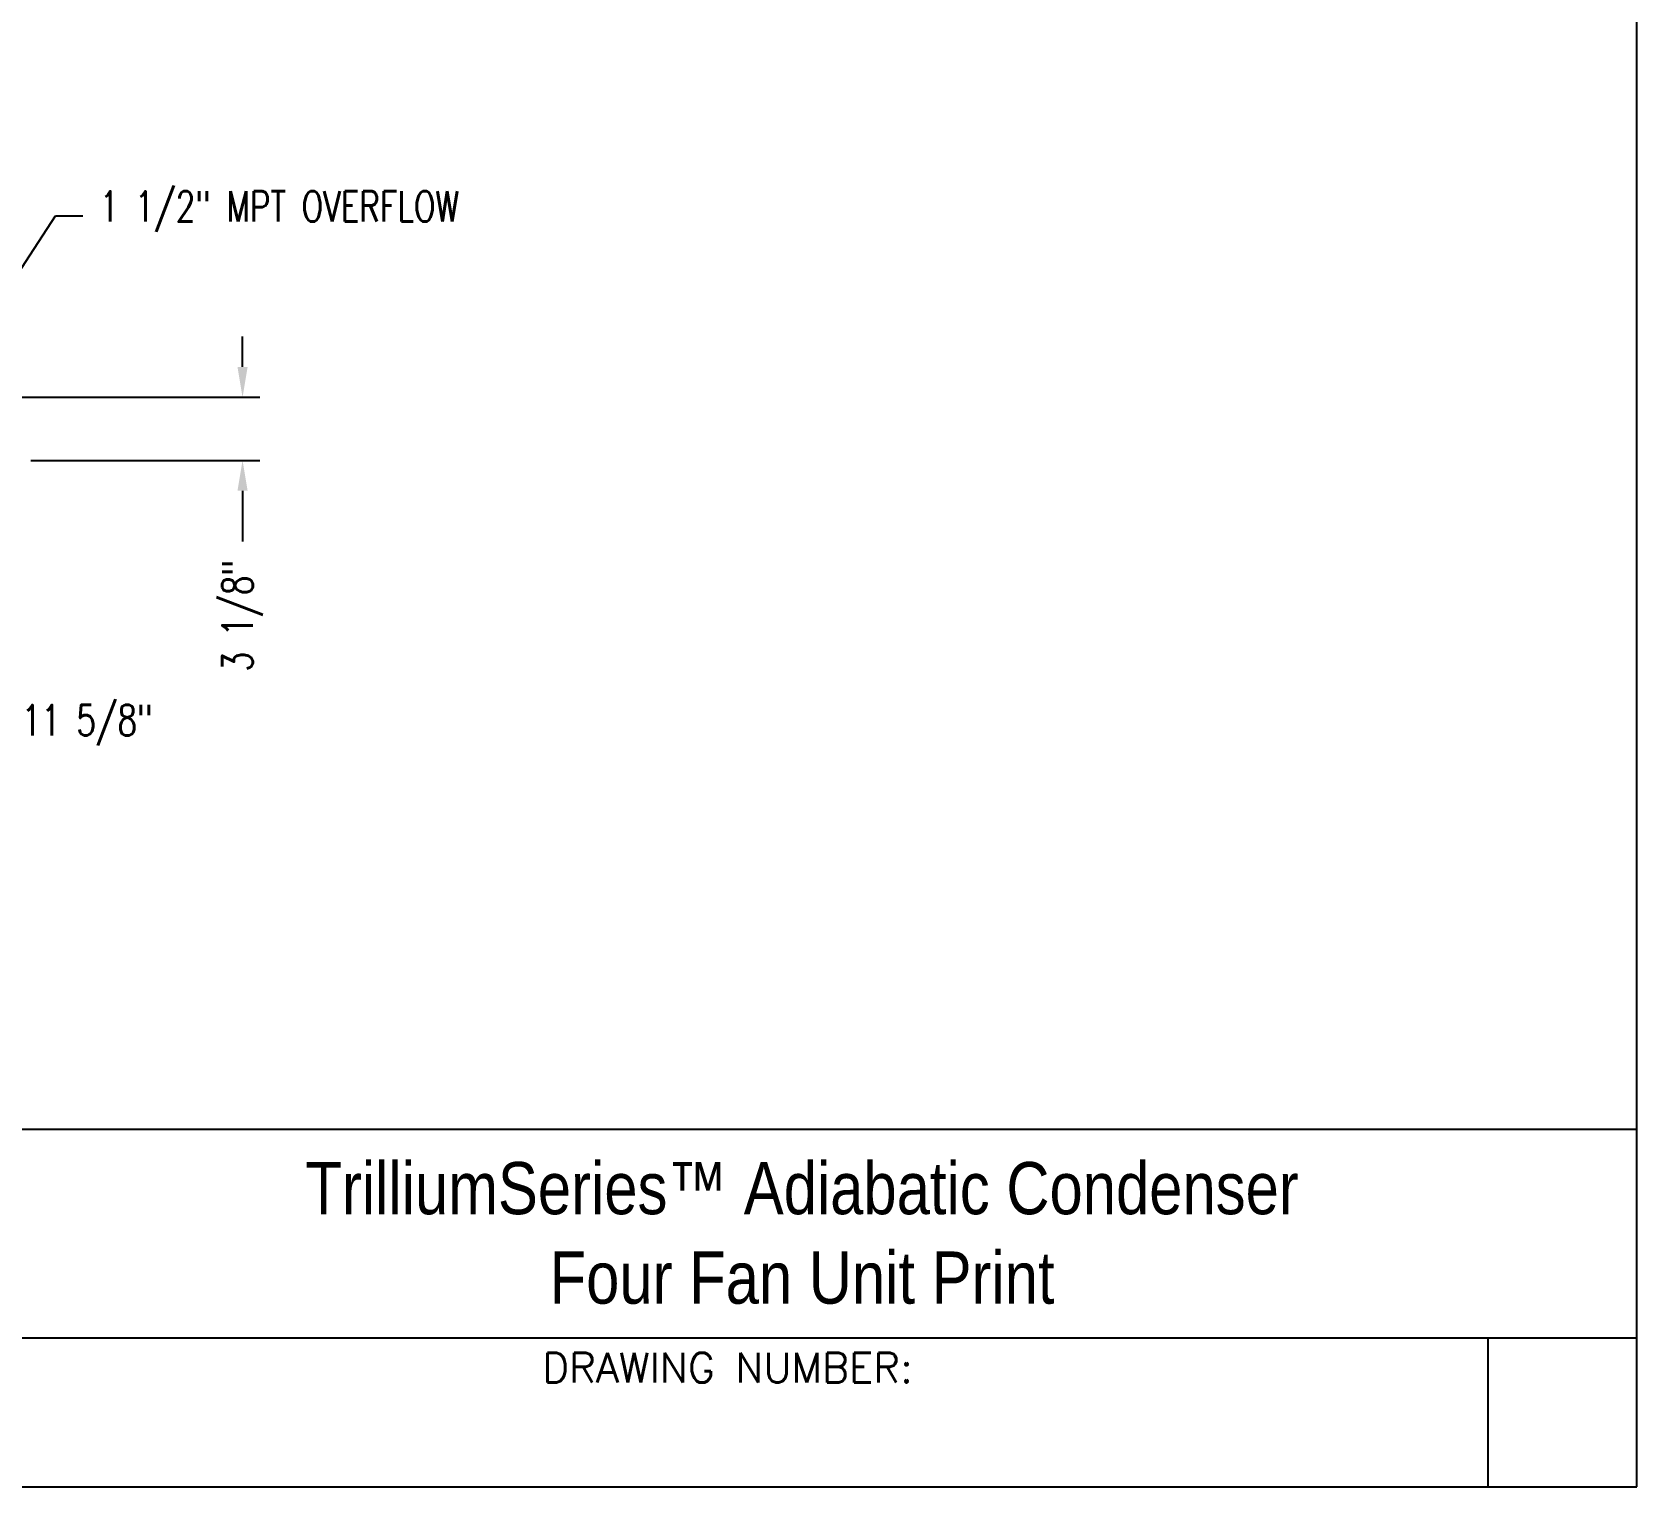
# Model space of a CAD drawing. Header units: millimetres. Extents: x 16200 to 32328, y 19251 to 29476.
# Drawn here: x 16674.4 to 16914.7, y 19250.6 to 19468.4 of the extents above; entities that cross this region are included whole.
import ezdxf
from ezdxf.enums import TextEntityAlignment as Align

# ---------------------------------------------------------------- set-up
doc = ezdxf.new("R2010")
doc.units = ezdxf.units.MM
doc.header["$LTSCALE"] = 5
doc.layers.add('RECIRCULATION-CONTROL', color=3, linetype='Continuous')
doc.layers.add('TEXT', color=4, linetype='Continuous')
doc.styles.add('BACtblk', font='swisscl.ttf')
doc.styles.add('BACtblkBold', font='swissck.ttf')
doc.styles.add('SIMPLEX', font='simplex.shx', dxfattribs={"oblique": 10})
doc.styles.add('SUBMITTAL', font='romans.shx', dxfattribs={"width": 0.75})
doc.dimstyles.new('SUBMITTAL', dxfattribs={"dimtxt": 0.09375, "dimasz": 0.09375, "dimexe": 0.03125, "dimexo": 0.0625, "dimgap": 0.0625, "dimtad": 0, "dimdec": 4, "dimzin": 4, "dimdsep": 46, "dimlunit": 4, "dimtxsty": 'SUBMITTAL', "dimcen": 0.09375, "dimclre": 6, "dimadec": 0, "dimazin": 0, "dimtfac": 1, "dimtdec": 0, "dimtofl": 0, "dimtmove": 0, "dimatfit": 3, "dimfxl": 0, "dimfrac": 2, "dimtolj": 1, "dimtzin": 4, "dimarcsym": 0})

# ---------------------------------------------------------------- blocks, each defined once
blk = doc.blocks.new('BORDER')
for p, q in [((1, 0), (1, 1)), ((0, 0), (1, 0))]:
    blk.add_line(p, q)
blk = doc.blocks.new('*D44')
at = {"layer": 'RECIRCULATION-CONTROL', "color": 3, "lineweight": -2}
for p, q in [((16705.96, 19418.28), (16705.96, 19422.83)), ((16705.96, 19399.74), (16705.96, 19392.16))]:
    blk.add_line(p, q, dxfattribs=at)
at = {"layer": 'RECIRCULATION-CONTROL', "color": 6, "lineweight": -2}
for p, q in [((16664.73, 19413.73), (16708.56, 19413.73)), ((16674.26, 19404.29), (16708.56, 19404.29))]:
    blk.add_line(p, q, dxfattribs=at)
at = {"layer": 'RECIRCULATION-CONTROL', "color": 3}
for points in [[(16705.2, 19418.28), (16706.72, 19418.28), (16705.96, 19413.73)], [(16705.2, 19399.74), (16706.72, 19399.74), (16705.96, 19404.29)]]:
    blk.add_solid(points, dxfattribs=at)
at = {"layer": 'RECIRCULATION-CONTROL', "color": 3, "insert": (16705.96, 19381.03), "char_height": 4.55, "attachment_point": 5, "rotation": 90, "style": 'SUBMITTAL'}
blk.add_mtext('\\A1;3 1/8"', dxfattribs=at)
blk = doc.blocks.new('*D45')
at = {"layer": 'RECIRCULATION-CONTROL', "color": 6, "lineweight": -2}
for p, q in [((16662.13, 19411.13), (16662.13, 19362.04)), ((16627.2, 19402.34), (16627.2, 19362.04))]:
    blk.add_line(p, q, dxfattribs=at)
at = {"layer": 'RECIRCULATION-CONTROL', "color": 3, "lineweight": -2}
for p, q in [((16631.75, 19364.64), (16657.58, 19364.64)), ((16662.13, 19364.64), (16670.17, 19364.64))]:
    blk.add_line(p, q, dxfattribs=at)
at = {"layer": 'RECIRCULATION-CONTROL', "color": 3}
for points in [[(16631.75, 19365.4), (16631.75, 19363.89), (16627.2, 19364.64)], [(16657.58, 19365.4), (16657.58, 19363.89), (16662.13, 19364.64)]]:
    blk.add_solid(points, dxfattribs=at)
at = {"layer": 'RECIRCULATION-CONTROL', "color": 3, "insert": (16682.69, 19364.64), "char_height": 4.55, "attachment_point": 5, "style": 'SUBMITTAL'}
blk.add_mtext('\\A1;11 5/8"', dxfattribs=at)
blk = doc.blocks.new('bacstblk')
for p, q in [((0, 0.75), (10, 0.75)), ((6.5, 0.3125), (10, 0.3125)), ((9.6875, 0.3125), (9.6875, 0))]:
    blk.add_line(p, q)
at = {"color": 6, "style": 'SIMPLEX'}
blk.add_text('DRAWING NUMBER:', height=0.0625, dxfattribs=at).set_placement((8.0938, 0.2188), align=Align.CENTER)
at = {"layer": 'TEXT', "color": 4, "style": 'BACtblkBold'}
for tag, height, p in [('MODEL1', 0.1094, (8.25, 0.5715)), ('MODEL2', 0.1094, (8.25, 0.384)), ('DWGNUM', 0.1406, (8.0938, 0.0312))]:
    blk.add_attdef(tag, text='', height=height, dxfattribs=at).set_placement(p, align=Align.CENTER)
for tag, p in [('DESC', (0.0625, 0.5312)), ('ORDER', (0.9643, 0.3438)), ('DATE', (0.5402, 0.0625))]:
    blk.add_attdef(tag, p, '', height=0.125, dxfattribs=at)
blk.add_attdef('REV', text='', height=0.1562, dxfattribs=at).set_placement((9.8438, 0.1562), align=Align.MIDDLE)
at = {"layer": 'TEXT', "color": 4, "style": 'BACtblk', "flags": 1}
blk.add_attdef('DWGBY', (2.0402, 0.0625), '', height=0.0938, dxfattribs=at)

msp = doc.modelspace()

# ---------------------------------------------------------------- block references
at = {"xscale": 714.2857142856968, "yscale": 535.7142857142726, "zscale": 714.2857142856968}
msp.add_blockref('BORDER', (16200.4572, 19250.6129), dxfattribs=at)
at = {"xscale": 71.42857142856968, "yscale": 71.42857142856968, "zscale": 71.42857142856968}
msp.add_blockref('bacstblk', (16200.4572, 19250.6129), dxfattribs=at).add_auto_attribs({'MODEL1': 'TrilliumSeries™ Adiabatic Condenser', 'MODEL2': 'Four Fan Unit Print'})

# ---------------------------------------------------------------- texts
at = {"layer": 'RECIRCULATION-CONTROL', "insert": (16684.5464, 19441.554), "char_height": 4.55, "width": 83.587088, "attachment_point": 4, "style": 'SUBMITTAL'}
msp.add_mtext('1 1/2" MPT OVERFLOW', dxfattribs=at)

# ---------------------------------------------------------------- dimensions: what is measured, and where the dimension line sits
at = {"layer": 'RECIRCULATION-CONTROL', "color": 3}
dim = msp.add_linear_dim(base=(16705.9615, 19404.2921), p1=(16662.1308, 19413.7324), p2=(16671.6581, 19404.2921), angle=90, dimstyle='SUBMITTAL', override={"dimscale": 65, "dimtxt": 0.07, "dimasz": 0.07, "dimexe": 0.04, "dimexo": 0.04, "dimgap": 0.03125, "dimdec": 3, "dimlfac": 0.333333, "dimzin": 3, "dimclrd": 3, "dimclrt": 3, "dimtdec": 3, "dimtix": 1}, dxfattribs=at)
dim.commit()
dim.dimension.update_dxf_attribs({"geometry": '*D44', "text_midpoint": (16705.9615, 19381.0276), "dimtype": 160})
dim = msp.add_linear_dim(base=(16627.2048, 19364.6448), p1=(16662.1308, 19413.7324), p2=(16627.2048, 19404.9367), dimstyle='SUBMITTAL', override={"dimscale": 65, "dimtxt": 0.07, "dimasz": 0.07, "dimexe": 0.04, "dimexo": 0.04, "dimgap": 0.03125, "dimdec": 3, "dimlfac": 0.333333, "dimzin": 3, "dimclrd": 3, "dimclrt": 3, "dimtdec": 3, "dimtix": 1}, dxfattribs=at)
dim.commit()
dim.dimension.update_dxf_attribs({"geometry": '*D45', "text_midpoint": (16682.687, 19364.6448), "dimtype": 160})

# ---------------------------------------------------------------- leaders
at = {"layer": 'RECIRCULATION-CONTROL', "annotation_type": 0, "has_hookline": 1, "hookline_direction": 0, "text_width": 60.6125}
msp.add_leader([(16662.2131, 19416.7711), (16677.9539, 19440.9189), (16682.0265, 19440.9189)], dimstyle='SUBMITTAL', override={"dimscale": 58.18, "dimasz": 0.07, "dimgap": 0.03, "dimcen": 4.055284, "dimarcsym": 1}, dxfattribs=at)

doc.saveas('drawing.dxf')
